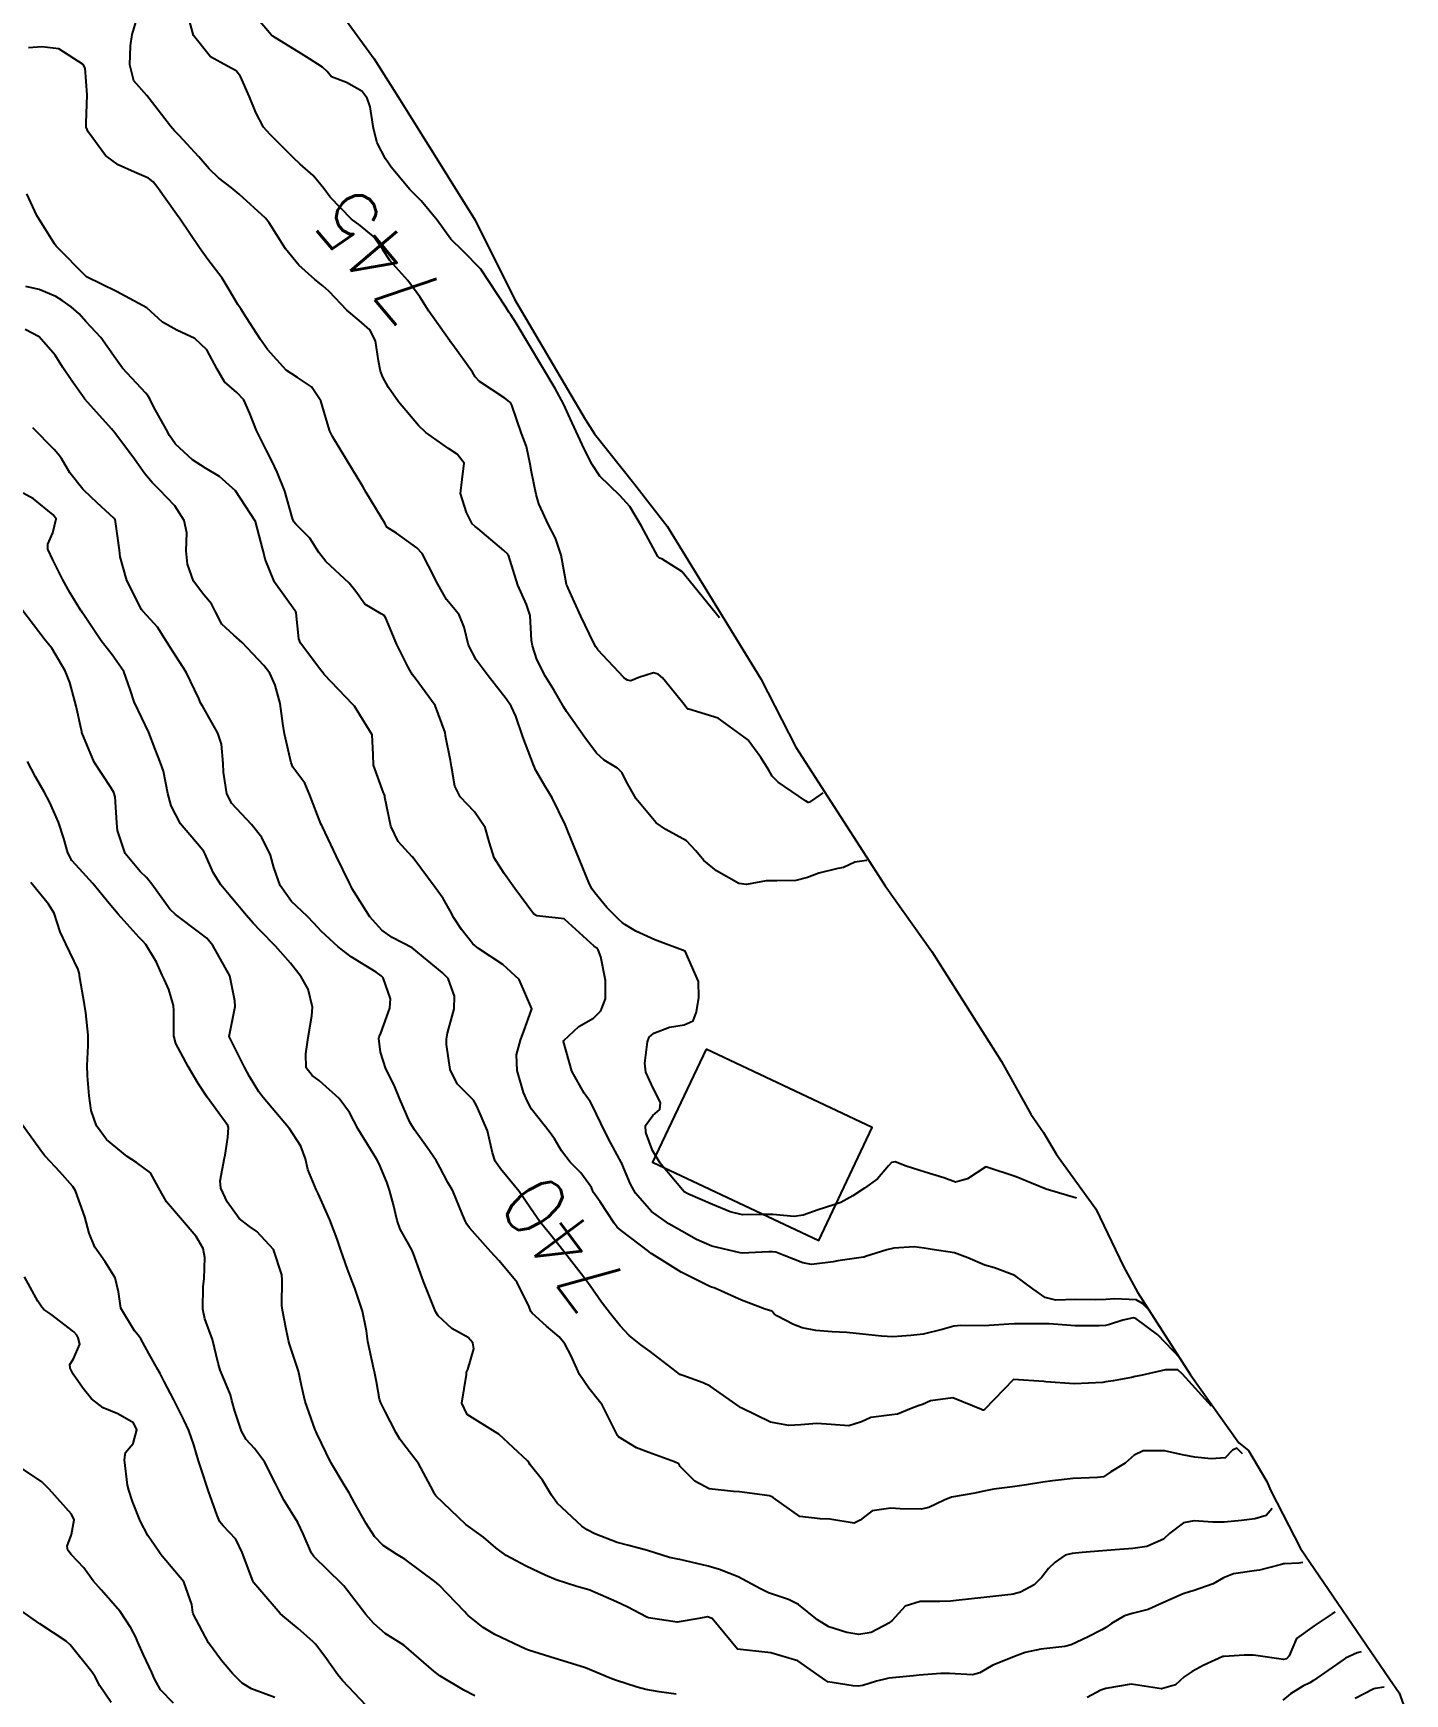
# Model space of a CAD drawing. Header units: metres. Extents: x 298520 to 308411, y 7433745 to 7450750.
# Drawn here: x 304705.3 to 304795.8, y 7439633.1 to 7439742.6 of the extents above; entities that cross this region are included whole.
import ezdxf
from ezdxf.enums import TextEntityAlignment as Align

# ---------------------------------------------------------------- set-up
doc = ezdxf.new("R2010")
doc.units = ezdxf.units.M
doc.header["$LTSCALE"] = 10
for name, color, linetype in [('Area', 45, 'Continuous'), ('Cotas', 45, 'Continuous'), ('Curvas de Nivel 1m', 11, 'Continuous'), ('Curvas de Nivel 5m', 15, 'Continuous'), ('Edificações', 30, 'Continuous')]:
    doc.layers.add(name, color=color, linetype=linetype)
doc.styles.add('Style-STANDARD', font='STANDARD.shx')

msp = doc.modelspace()

# ---------------------------------------------------------------- linework, layer by layer
at = {"layer": 'Area'}
msp.add_polyline3d([(304724.26, 7439745.84, 747.85), (304727.81, 7439740.96, 746.14), (304729.38, 7439738.45, 746.15), (304730.81, 7439736.17, 745.75), (304734.46, 7439730.32, 745.71), (304737.06, 7439725.11, 770.37), (304741.71, 7439717.18, 758.62), (304742.33, 7439716.22, 772.19), (304744.99, 7439712.89, 745.56), (304747.12, 7439710.14, 759.09), (304753.31, 7439700.07, 760.4), (304755.6, 7439695.55, 763.7), (304761.51, 7439686.4, 743.86), (304764.58, 7439682.07, 743.91), (304769.17, 7439674.83, 743.5), (304771.11, 7439671.34, 743.17), (304771.93, 7439670.15, 743.01), (304772.79, 7439668.69, 743.04), (304775.39, 7439665.11, 742.84), (304777.21, 7439661.31, 742.39), (304778.13, 7439659.61, 741.97), (304781.64, 7439654.16, 754.24), (304784.81, 7439649.68, 760.68), (304785.46, 7439649.16, 764.81), (304786.66, 7439647.12, 753.7), (304786.93, 7439646.51, 753.91), (304788.88, 7439642.71, 757.36), (304794.75, 7439634.11, 734.21), (304795.39, 7439633.19, 756.58), (304795.76, 7439632.16, 764.53)], dxfattribs=at)
at = {"layer": 'Curvas de Nivel 1m', "flags": 128}
for points, elevation in [([(304750.57, 7439704.08), (304748.09, 7439707.15), (304746.78, 7439707.97), (304746.62, 7439708.03), (304746.52, 7439708.13), (304746.35, 7439708.41), (304745.43, 7439710.14), (304744.66, 7439711.42), (304744, 7439712.16), (304742.69, 7439713.44), (304742.18, 7439714.19), (304741.66, 7439715.23), (304740.73, 7439717.23), (304740.29, 7439718.2), (304739.75, 7439719.22), (304737.17, 7439723.52), (304736.81, 7439724.06), (304736.69, 7439724.25), (304736.49, 7439724.58), (304734.85, 7439727.09), (304733.66, 7439728.29), (304732.87, 7439729.07), (304731.96, 7439730.31), (304730.9, 7439731.58), (304730.16, 7439732.33), (304728.93, 7439733.8), (304728.71, 7439734.13), (304728.56, 7439734.35), (304728, 7439735.41), (304727.77, 7439736.36), (304727.55, 7439737.79), (304727.35, 7439738.36), (304726.99, 7439738.82), (304725.98, 7439739.39), (304725, 7439739.77), (304724.71, 7439740.11), (304724.41, 7439740.4), (304723.54, 7439740.95), (304723.01, 7439741.28), (304721.12, 7439742.44), (304721.03, 7439742.51), (304719.4, 7439744.46)], 746), ([(304760.29, 7439688.09), (304760.26, 7439688.08), (304759.49, 7439687.97), (304758.76, 7439687.61), (304758.38, 7439687.56), (304757.12, 7439687.25), (304756.37, 7439686.96), (304755.62, 7439686.76), (304754.36, 7439686.75), (304753.66, 7439686.74), (304752.36, 7439686.5), (304751.86, 7439686.57), (304750.37, 7439687.41), (304749.54, 7439688.09), (304749.01, 7439688.72), (304748.4, 7439689.37), (304747.03, 7439690.12), (304746.41, 7439690.56), (304745.08, 7439692.14), (304744.44, 7439693.27), (304744.15, 7439693.86), (304743.85, 7439694.16), (304742.98, 7439694.7), (304742.46, 7439695.16), (304741.7, 7439696.19), (304740.5, 7439697.91), (304740.32, 7439698.2), (304739.65, 7439699.34), (304739.1, 7439700.22), (304738.54, 7439701.34), (304738.24, 7439702.23), (304738.19, 7439702.6), (304738.09, 7439704.23), (304737.85, 7439704.97), (304737.29, 7439706.24), (304736.66, 7439708.21), (304736.65, 7439708.25), (304736.62, 7439708.28), (304736.36, 7439708.52), (304734.64, 7439709.98), (304734.47, 7439710.1), (304734.28, 7439710.28), (304733.89, 7439711.04), (304733.51, 7439712.29), (304733.62, 7439713.22), (304733.74, 7439714.28), (304733.29, 7439714.88), (304732.7, 7439715.25), (304731.21, 7439716.32), (304730.72, 7439716.78), (304729.42, 7439718.33), (304728.75, 7439719.27), (304728.38, 7439719.96), (304728.23, 7439720.35), (304728.1, 7439721.03), (304727.89, 7439722.35), (304727.52, 7439723.08), (304726.81, 7439723.69), (304726.01, 7439724.38), (304724.83, 7439725.6), (304724.42, 7439725.98), (304723.89, 7439726.4), (304722.85, 7439727.35), (304721.97, 7439728.43), (304720.88, 7439730.14), (304720.64, 7439730.44), (304718.91, 7439732.03), (304718.37, 7439732.47), (304717.54, 7439733.1), (304716.93, 7439733.71), (304716.25, 7439734.5), (304714.95, 7439735.9), (304714.64, 7439736.21), (304714.37, 7439736.52), (304712.98, 7439738.35), (304712.81, 7439738.53), (304711.95, 7439739.5), (304711.69, 7439740.55), (304711.75, 7439741.82), (304711.86, 7439742.55), (304712.17, 7439743.67)], 744), ([(304774.11, 7439665.8), (304772.12, 7439666.4), (304771.16, 7439666.8), (304770.13, 7439667.21), (304768.14, 7439667.87), (304766.93, 7439667.08), (304766.13, 7439666.87), (304765.38, 7439667.15), (304764.14, 7439667.52), (304762.89, 7439667.93), (304762.15, 7439668.2), (304761.92, 7439668.17), (304761.72, 7439667.94), (304760.99, 7439667.09), (304760.13, 7439666.48), (304759.37, 7439665.97), (304758.57, 7439665.53), (304758.11, 7439665.37), (304757.08, 7439665.03), (304756.1, 7439664.68), (304755.51, 7439664.61), (304754.1, 7439664.74), (304753.41, 7439664.74), (304752.1, 7439664.7), (304751.27, 7439664.9), (304750.11, 7439665.39), (304748.49, 7439666.1), (304748.25, 7439666.23), (304748.13, 7439666.35), (304747.33, 7439667.32), (304746.67, 7439668.12), (304746.15, 7439668.95), (304745.71, 7439670.13), (304745.69, 7439670.61), (304746.18, 7439671.27), (304746.65, 7439671.66), (304746.68, 7439672.13), (304746.2, 7439673.07), (304745.72, 7439674.13), (304745.65, 7439674.71), (304745.83, 7439676.13), (304745.95, 7439676.42), (304746.25, 7439676.69), (304747.29, 7439677.08), (304748.25, 7439677.24), (304748.85, 7439677.5), (304749.06, 7439678.1), (304749.22, 7439679.05), (304749.19, 7439680.1), (304748.31, 7439682.11), (304746.32, 7439682.85), (304745.06, 7439683.41), (304744.33, 7439683.87), (304744.17, 7439683.99), (304743.96, 7439684.16), (304743.14, 7439684.97), (304742.35, 7439685.94), (304742.19, 7439686.18), (304742.01, 7439686.53), (304741.32, 7439688.19), (304740.57, 7439690.02), (304740.51, 7439690.2), (304740.41, 7439690.45), (304739.54, 7439692.21), (304739.12, 7439692.9), (304738.45, 7439694.07), (304738.37, 7439694.23), (304738.31, 7439694.38), (304737.6, 7439696.24), (304737.15, 7439697.59), (304736.85, 7439698.25), (304736.51, 7439698.74), (304735.33, 7439700.26), (304734.54, 7439701.31), (304734.02, 7439702.28), (304733.75, 7439703.47), (304733.42, 7439704.29), (304733.03, 7439704.74), (304732.58, 7439705.29), (304732, 7439706.31), (304731.4, 7439707.52), (304730.97, 7439708.32), (304730.63, 7439708.7), (304729.29, 7439709.68), (304728.64, 7439710.07), (304728.55, 7439710.25), (304728.51, 7439710.34), (304728.27, 7439710.72), (304727.27, 7439712.36), (304727.06, 7439712.74), (304726.68, 7439713.36), (304726.07, 7439714.38), (304725.06, 7439716.04), (304724.88, 7439716.39), (304724.72, 7439716.91), (304724.3, 7439718.4), (304723.67, 7439719.32), (304722.76, 7439719.93), (304722.01, 7439720.43), (304720.78, 7439721.79), (304720.31, 7439722.44), (304719.38, 7439723.88), (304719.01, 7439724.46), (304718.82, 7439724.76), (304718.19, 7439725.84), (304717.79, 7439726.48), (304716.85, 7439727.73), (304716.28, 7439728.5), (304715.01, 7439730.38), (304714.92, 7439730.51), (304714.88, 7439730.56), (304713.48, 7439732.53), (304713.23, 7439732.85), (304712.92, 7439733.09), (304712, 7439733.48), (304710.93, 7439733.96), (304710.1, 7439734.57), (304708.95, 7439736.13), (304708.82, 7439736.45), (304708.81, 7439736.58), (304708.82, 7439736.71), (304708.89, 7439738.58), (304708.75, 7439740.33), (304708.62, 7439740.59), (304707.02, 7439741.62), (304705.89, 7439741.75), (304705.02, 7439741.68)], 743), ([(304778.92, 7439658.4), (304778.47, 7439658.86), (304778.04, 7439659.1), (304776.64, 7439659.16), (304776.04, 7439659.12), (304775.37, 7439659.11), (304774.04, 7439659.13), (304772.76, 7439659.09), (304772.04, 7439659.26), (304771.23, 7439659.83), (304770.06, 7439660.7), (304768.7, 7439661.22), (304768.07, 7439661.39), (304766.95, 7439661.88), (304766.08, 7439662.2), (304764.6, 7439662.43), (304764.08, 7439662.51), (304763.41, 7439662.59), (304762.08, 7439662.51), (304761.61, 7439662.41), (304760.2, 7439661.96), (304760.11, 7439661.92), (304760.07, 7439661.92), (304758.38, 7439661.67), (304758.07, 7439661.62), (304756.64, 7439661.43), (304756.07, 7439661.54), (304754.85, 7439662.03), (304754.29, 7439662.25), (304754.08, 7439662.28), (304753.84, 7439662.28), (304752.07, 7439662.19), (304751.94, 7439662.2), (304750.08, 7439662.64), (304749.07, 7439663.08), (304748.09, 7439663.64), (304747.24, 7439664.12), (304746.1, 7439664.93), (304745.04, 7439666.14), (304744.72, 7439666.73), (304744.14, 7439668.09), (304744.13, 7439668.13), (304744.12, 7439668.15), (304743.42, 7439669.43), (304743.03, 7439670.17), (304742.19, 7439671.94), (304742.05, 7439672.18), (304741.65, 7439672.74), (304740.83, 7439674.19), (304740.3, 7439676.14), (304740.31, 7439676.2), (304741.3, 7439677.14), (304742.26, 7439677.68), (304742.76, 7439678.17), (304743.06, 7439678.96), (304743.06, 7439680.17), (304742.76, 7439681.72), (304742.58, 7439682.18), (304742.46, 7439682.32), (304742.32, 7439682.44), (304740.39, 7439684.2), (304740.33, 7439684.23), (304738.54, 7439684.43), (304738.34, 7439684.54), (304737.08, 7439686.24), (304736.37, 7439687.22), (304735.73, 7439688.26), (304735.41, 7439689.24), (304735.12, 7439690.26), (304734.42, 7439691.28), (304733.48, 7439692.28), (304733.13, 7439692.98), (304732.91, 7439694.29), (304732.83, 7439694.67), (304732.51, 7439696.3), (304732.48, 7439696.53), (304731.82, 7439698.31), (304730.52, 7439700.1), (304730.34, 7439700.32), (304730.07, 7439700.79), (304729.3, 7439702.33), (304728.57, 7439704.07), (304728.46, 7439704.23), (304728.28, 7439704.34), (304727.2, 7439704.98), (304726.59, 7439705.82), (304726.16, 7439706.37), (304724.61, 7439707.8), (304724.15, 7439708.4), (304723.56, 7439709.34), (304722.64, 7439710.26), (304722.52, 7439710.42), (304722.43, 7439710.63), (304721.92, 7439712.43), (304721.42, 7439713.7), (304721.06, 7439714.44), (304720.7, 7439715.13), (304720.06, 7439716.45), (304719.61, 7439717.57), (304719.22, 7439718.46), (304718.75, 7439718.95), (304717.94, 7439719.66), (304717.46, 7439720.48), (304716.78, 7439721.76), (304715.98, 7439722.5), (304714.8, 7439723.07), (304713.85, 7439723.58), (304712.81, 7439724.54), (304710.82, 7439725.61), (304708.83, 7439726.58), (304706.86, 7439728.57), (304706.83, 7439728.61), (304706.73, 7439728.75), (304705.57, 7439730.62), (304704.9, 7439732.06)], 742), ([(304780.97, 7439655.24), (304779.47, 7439656.79), (304778.02, 7439657.87), (304777.87, 7439657.91), (304777.17, 7439657.76), (304776.3, 7439657.48), (304776.02, 7439657.42), (304775.62, 7439657.38), (304774.02, 7439657.4), (304772.32, 7439657.52), (304772.02, 7439657.53), (304770.33, 7439657.53), (304770.02, 7439657.52), (304769.66, 7439657.49), (304768.02, 7439657.4), (304766.48, 7439657.42), (304766.02, 7439657.37), (304765.26, 7439657.15), (304764.01, 7439656.85), (304763.19, 7439656.75), (304762.01, 7439656.67), (304761.26, 7439656.7), (304760.01, 7439656.85), (304758.98, 7439656.94), (304758.01, 7439657), (304756.92, 7439657.09), (304756.02, 7439657.26), (304755.46, 7439657.47), (304754.35, 7439658.04), (304754.18, 7439658.19), (304754.03, 7439658.35), (304753.59, 7439658.48), (304752.03, 7439659.09), (304750.23, 7439659.89), (304750.04, 7439659.95), (304749.95, 7439659.99), (304749.77, 7439660.08), (304748.06, 7439660.92), (304746.12, 7439662.13), (304746.07, 7439662.17), (304745.91, 7439662.29), (304744.09, 7439663.67), (304743.83, 7439663.89), (304743.63, 7439664.16), (304742.72, 7439665.56), (304742.28, 7439666.18), (304742.23, 7439666.28), (304742.13, 7439666.51), (304741.43, 7439667.48), (304740.73, 7439668.19), (304740.15, 7439668.94), (304739.69, 7439669.73), (304739.34, 7439670.21), (304738.18, 7439671.68), (304737.89, 7439672.23), (304737.66, 7439672.78), (304737.24, 7439674.24), (304737.2, 7439675.26), (304737.45, 7439676.24), (304737.67, 7439676.82), (304738.19, 7439678.23), (304738.2, 7439678.3), (304737.36, 7439680.24), (304736.3, 7439681.23), (304734.68, 7439682.27), (304734.32, 7439682.59), (304733.57, 7439683.52), (304733.06, 7439684.29), (304732.81, 7439684.76), (304732.35, 7439685.57), (304731.82, 7439686.31), (304730.38, 7439688.25), (304730.35, 7439688.29), (304730.32, 7439688.32), (304729.39, 7439689.34), (304728.91, 7439690.34), (304728.52, 7439692.26), (304728.51, 7439692.35), (304728.49, 7439692.41), (304728.43, 7439692.54), (304727.77, 7439694.36), (304727.74, 7439695.08), (304727.67, 7439696.36), (304726.5, 7439698.25), (304726.39, 7439698.37), (304724.52, 7439700.34), (304724.5, 7439700.37), (304724.49, 7439700.39), (304724.28, 7439700.64), (304722.95, 7439702.41), (304722.84, 7439702.7), (304722.66, 7439704.42), (304722.64, 7439704.48), (304722.57, 7439704.58), (304721.23, 7439706.43), (304720.62, 7439707.95), (304720.5, 7439708.44), (304720.47, 7439708.6), (304719.98, 7439710.45), (304718.67, 7439712.46), (304717.6, 7439713.4), (304716.69, 7439713.96), (304715.82, 7439714.5), (304714.7, 7439715.55), (304714.31, 7439716.12), (304714.1, 7439716.52), (304713.29, 7439717.98), (304713.01, 7439718.54), (304712.91, 7439718.71), (304712.75, 7439718.9), (304711.22, 7439720.56), (304710.77, 7439721.17), (304709.78, 7439722.57), (304708.8, 7439723.63), (304708.35, 7439724.13), (304707.82, 7439724.59), (304707.23, 7439725.01), (304706.82, 7439725.27), (304705.71, 7439725.74), (304704.83, 7439725.95)], 741), ([(304785.06, 7439648.94), (304784.68, 7439649.32), (304784.41, 7439649.18), (304783.91, 7439648.69), (304782.99, 7439648.61), (304781.91, 7439648.73), (304781.1, 7439648.89), (304779.92, 7439649.15), (304778.51, 7439649.15), (304777.91, 7439648.85), (304777.32, 7439648.34), (304776.38, 7439647.77), (304776.1, 7439647.57), (304775.9, 7439647.42), (304775.5, 7439647.38), (304773.9, 7439647.32), (304772.54, 7439647.17), (304771.9, 7439647.08), (304770.82, 7439646.9), (304769.89, 7439646.78), (304768.66, 7439646.62), (304767.89, 7439646.46), (304767.41, 7439646.36), (304765.88, 7439646.08), (304765.4, 7439645.9), (304764.39, 7439645.4), (304763.87, 7439645.3), (304762.5, 7439645.31), (304761.87, 7439645.37), (304760.64, 7439645.18), (304759.86, 7439644.57), (304759.46, 7439644.37), (304757.86, 7439644.63), (304757.21, 7439644.65), (304755.87, 7439644.82), (304754.13, 7439646.04), (304753.98, 7439646.14), (304753.88, 7439646.18), (304753.72, 7439646.2), (304751.89, 7439646.44), (304751.49, 7439646.46), (304749.89, 7439646.64), (304748.95, 7439647.15), (304747.98, 7439648.11), (304747.96, 7439648.16), (304747.9, 7439648.29), (304747.6, 7439648.42), (304745.91, 7439649.04), (304745.11, 7439649.34), (304743.92, 7439650.06), (304743.85, 7439650.16), (304743.79, 7439650.29), (304742.85, 7439652.17), (304741.96, 7439653.28), (304741.35, 7439654.19), (304740.79, 7439655.4), (304740.38, 7439656.2), (304740.01, 7439656.66), (304739.18, 7439657.37), (304738.22, 7439658.23), (304738.14, 7439658.34), (304738.03, 7439658.64), (304737.24, 7439660.24), (304736.06, 7439661.68), (304735.5, 7439662.26), (304734.09, 7439663.85), (304733.91, 7439664.09), (304733.82, 7439664.27), (304733.64, 7439664.74), (304732.99, 7439666.29), (304732.67, 7439666.84), (304732.14, 7439667.85), (304731.9, 7439668.3), (304731.3, 7439669.16), (304730.47, 7439670.32), (304730.17, 7439670.82), (304729.51, 7439672.33), (304729.12, 7439673.26), (304728.58, 7439674.34), (304728.23, 7439675.43), (304728.11, 7439676.35), (304728.13, 7439676.46), (304728.25, 7439676.7), (304728.85, 7439678.34), (304728.88, 7439678.96), (304728.4, 7439680.35), (304728.28, 7439680.48), (304727.93, 7439680.71), (304726.3, 7439681.73), (304725.44, 7439682.38), (304724.32, 7439683.43), (304723.86, 7439683.93), (304723.38, 7439684.4), (304722.35, 7439685.38), (304721.6, 7439686.43), (304721.19, 7439687.62), (304720.97, 7439688.43), (304720.39, 7439689.6), (304719.72, 7439690.45), (304718.42, 7439691.85), (304718.1, 7439692.47), (304717.88, 7439693.9), (304717.86, 7439694.47), (304717.75, 7439695.76), (304717.5, 7439696.47), (304716.5, 7439698.23), (304716.36, 7439698.49), (304716.24, 7439698.76), (304715.41, 7439700.5), (304714.54, 7439701.86), (304714.12, 7439702.52), (304713.52, 7439703.48), (304712.57, 7439704.5), (304712.54, 7439704.54), (304712.47, 7439704.64), (304711.49, 7439706.55), (304711.06, 7439708.11), (304711.01, 7439708.56), (304710.75, 7439710.45), (304710.72, 7439710.56), (304710.64, 7439710.66), (304709.55, 7439711.68), (304708.67, 7439712.5), (304708.59, 7439712.58), (304707.75, 7439713.66), (304707.2, 7439714.6), (304706.98, 7439714.89), (304706.7, 7439715.18), (304705.31, 7439716.62)], 739), ([(304787.02, 7439645.35), (304786.63, 7439644.89), (304785.87, 7439644.65), (304784.99, 7439644.54), (304783.86, 7439644.44), (304783.1, 7439644.45), (304781.87, 7439644.53), (304781.17, 7439644.4), (304780.27, 7439643.72), (304779.85, 7439643.32), (304778.76, 7439642.83), (304777.84, 7439642.71), (304776.96, 7439642.64), (304775.84, 7439642.54), (304774.49, 7439642.44), (304773.84, 7439642.38), (304773.38, 7439642.26), (304772.7, 7439641.81), (304772.27, 7439641.38), (304771.82, 7439640.81), (304771.32, 7439640.31), (304770.43, 7439639.83), (304769.95, 7439639.69), (304769.8, 7439639.66), (304769.59, 7439639.64), (304767.8, 7439639.45), (304766.38, 7439639.3), (304765.8, 7439639.24), (304765.11, 7439639.21), (304763.8, 7439639.21), (304762.81, 7439638.91), (304761.95, 7439637.94), (304761.86, 7439637.86), (304761.78, 7439637.81), (304760.57, 7439637.16), (304759.77, 7439637.03), (304758.97, 7439637.16), (304757.78, 7439637.54), (304757.04, 7439638), (304755.79, 7439639.02), (304755.12, 7439639.34), (304753.8, 7439639.77), (304753.27, 7439640.05), (304751.81, 7439640.83), (304750.58, 7439641.31), (304749.82, 7439641.54), (304747.97, 7439641.97), (304747.83, 7439641.99), (304747.28, 7439642.12), (304745.84, 7439642.57), (304744.59, 7439642.9), (304743.84, 7439643.1), (304742.35, 7439643.67), (304741.85, 7439643.93), (304741.49, 7439644.18), (304739.88, 7439645.7), (304739.5, 7439646.21), (304738.9, 7439647.22), (304738.1, 7439648.23), (304738.02, 7439648.34), (304737.91, 7439648.49), (304736.03, 7439650.25), (304735.92, 7439650.31), (304735.81, 7439650.37), (304733.94, 7439651.55), (304733.59, 7439652.28), (304733.89, 7439654.19), (304733.9, 7439654.27), (304733.9, 7439654.34), (304733.98, 7439654.52), (304734.38, 7439655.88), (304734.32, 7439656.27), (304734.01, 7439656.63), (304732.93, 7439657.21), (304732.02, 7439658.05), (304731.88, 7439658.3), (304731.77, 7439658.56), (304731.05, 7439660.31), (304730.48, 7439661.9), (304730.33, 7439662.32), (304730.08, 7439662.79), (304729.52, 7439663.76), (304729.32, 7439664.33), (304729.08, 7439665.37), (304728.81, 7439666.34), (304728.64, 7439666.86), (304728.14, 7439668.07), (304727.99, 7439668.35), (304727.75, 7439668.75), (304726.76, 7439670.36), (304726.18, 7439671.45), (304725.51, 7439672.38), (304724.2, 7439673.54), (304723.71, 7439673.9), (304723.32, 7439674.4), (304723.31, 7439675.32), (304723.46, 7439676.4), (304723.7, 7439677.84), (304723.74, 7439678.4), (304723.46, 7439679.59), (304723, 7439680.41), (304722.3, 7439681.31), (304721.3, 7439682.43), (304720.32, 7439683.44), (304719.83, 7439683.95), (304719.38, 7439684.45), (304718.35, 7439685.68), (304717.7, 7439686.47), (304717.19, 7439687.29), (304716.67, 7439688.49), (304716.57, 7439688.67), (304716.39, 7439688.9), (304715.04, 7439690.5), (304714.42, 7439691.69), (304714.21, 7439692.51), (304713.91, 7439693.98), (304713.73, 7439694.52), (304713.37, 7439695.43), (304712.95, 7439696.53), (304712.49, 7439697.5), (304711.99, 7439698.55), (304711.75, 7439699.3), (304711.3, 7439700.55), (304710.54, 7439701.64), (304709.8, 7439702.57), (304708.57, 7439704.41), (304708.51, 7439704.52), (304708.47, 7439704.58), (304707.74, 7439705.75), (304707.28, 7439706.6), (304706.61, 7439707.91), (304706.3, 7439708.61), (304706.29, 7439708.95), (304706.63, 7439709.7), (304706.83, 7439710.61), (304706.65, 7439710.89), (304705.34, 7439711.94), (304704.67, 7439712.3)], 738), ([(304789.05, 7439641.79), (304788.78, 7439641.73), (304787.83, 7439641.69), (304787.77, 7439641.69), (304787.55, 7439641.63), (304786.19, 7439641.28), (304785.83, 7439641.23), (304784.46, 7439641.04), (304783.82, 7439640.77), (304783.12, 7439640.38), (304781.81, 7439639.91), (304781.64, 7439639.86), (304781.16, 7439639.71), (304779.8, 7439639.12), (304778.85, 7439638.68), (304777.79, 7439638.42), (304777.28, 7439638.27), (304776.43, 7439637.76), (304776.05, 7439637.49), (304775.78, 7439637.33), (304774.84, 7439636.85), (304773.77, 7439636.34), (304773.34, 7439636.23), (304771.77, 7439636.06), (304770.74, 7439635.84), (304770.03, 7439635.58), (304769.76, 7439635.48), (304768.6, 7439635.01), (304767.74, 7439634.5), (304767.25, 7439634.37), (304765.74, 7439634.46), (304765.18, 7439634.46), (304763.74, 7439634.34), (304763.36, 7439634.31), (304761.74, 7439634.14), (304761.57, 7439634.11), (304760.94, 7439633.95), (304760.03, 7439633.66), (304759.73, 7439633.62), (304759.4, 7439633.64), (304757.73, 7439633.9), (304757.59, 7439633.99), (304755.75, 7439635.3), (304753.97, 7439635.83), (304753.76, 7439635.85), (304751.76, 7439636.06), (304750.09, 7439638.08), (304749.78, 7439638.2), (304749.22, 7439638.09), (304747.78, 7439637.85), (304745.89, 7439638.13), (304745.78, 7439638.17), (304744.49, 7439638.85), (304743.79, 7439639.19), (304742.03, 7439639.95), (304741.8, 7439640.03), (304741.16, 7439640.19), (304739.81, 7439640.63), (304739.09, 7439640.94), (304737.82, 7439641.53), (304736.51, 7439642.24), (304735.84, 7439642.74), (304735.02, 7439643.44), (304733.85, 7439644.28), (304731.88, 7439646.18), (304731.79, 7439646.3), (304731.69, 7439646.5), (304730.72, 7439648.31), (304729.91, 7439649.37), (304729.5, 7439649.91), (304729.26, 7439650.33), (304728.5, 7439651.79), (304728.23, 7439652.35), (304728.17, 7439652.56), (304727.97, 7439653.7), (304727.84, 7439654.35), (304727.79, 7439654.54), (304727.4, 7439656.36), (304727.3, 7439657.06), (304727.04, 7439658.36), (304726.53, 7439659.88), (304726.33, 7439660.37), (304726.05, 7439661.12), (304725.62, 7439662.37), (304725.36, 7439663.1), (304724.89, 7439664.38), (304724.12, 7439666.11), (304723.98, 7439666.39), (304723.44, 7439667.71), (304723.27, 7439668.4), (304722.97, 7439669.23), (304722.21, 7439670.42), (304722.16, 7439670.48), (304720.48, 7439672.44), (304720.2, 7439672.82), (304719.59, 7439673.83), (304719.25, 7439674.45), (304718.24, 7439676.47), (304718.64, 7439678.46), (304718.63, 7439678.83), (304718.28, 7439680.47), (304717.17, 7439682.48), (304716.78, 7439682.95), (304716.32, 7439683.31), (304714.7, 7439684.51), (304714.34, 7439684.88), (304713.14, 7439686.53), (304712.79, 7439686.96), (304712.37, 7439687.36), (304711.39, 7439688.55), (304710.88, 7439690.07), (304710.83, 7439690.56), (304710.72, 7439692.27), (304710.65, 7439692.56), (304710.44, 7439692.9), (304709.34, 7439694.57), (304708.54, 7439696.52), (304708.53, 7439696.58), (304708.48, 7439696.76), (304708.16, 7439698.25), (304708.08, 7439698.59), (304707.73, 7439699.81), (304707.44, 7439700.6), (304706.55, 7439702.09), (304706.12, 7439702.61), (304704.57, 7439704.63)], 737), ([(304747.72, 7439633.1), (304746.61, 7439633.24), (304745.73, 7439633.4), (304745.14, 7439633.55), (304743.73, 7439634.01), (304743.36, 7439634.16), (304741.74, 7439634.83), (304740.82, 7439635.12), (304739.75, 7439635.44), (304737.99, 7439635.99), (304737.76, 7439636.08), (304737.44, 7439636.23), (304735.77, 7439637.02), (304735, 7439637.49), (304734.01, 7439638.28), (304733.9, 7439638.39), (304733.79, 7439638.53), (304732.08, 7439640.3), (304731.81, 7439640.53), (304730.95, 7439641.17), (304729.83, 7439641.99), (304729.29, 7439642.33), (304728.4, 7439642.91), (304727.84, 7439643.49), (304727.28, 7439644.36), (304726.52, 7439645.72), (304726.16, 7439646.37), (304725.89, 7439646.8), (304724.96, 7439648.38), (304724.02, 7439650.29), (304723.98, 7439650.39), (304723.92, 7439650.52), (304723.26, 7439652.4), (304723.02, 7439653.46), (304722.82, 7439654.41), (304722.23, 7439656.19), (304722.16, 7439656.42), (304722.13, 7439656.54), (304722.01, 7439657.16), (304721.76, 7439658.42), (304721.73, 7439658.72), (304721.74, 7439660.42), (304721.72, 7439660.75), (304721.17, 7439662.43), (304720.08, 7439663.62), (304719.59, 7439663.95), (304718.91, 7439664.46), (304718.11, 7439665.57), (304717.7, 7439666.47), (304717.66, 7439666.95), (304717.95, 7439668.47), (304717.98, 7439668.64), (304718.16, 7439669.82), (304718.2, 7439670.47), (304718.16, 7439670.61), (304716.8, 7439672.48), (304716.2, 7439673.37), (304715.55, 7439674.5), (304714.74, 7439676), (304714.6, 7439676.51), (304714.6, 7439678.16), (304714.58, 7439678.51), (304714.27, 7439679.57), (304713.98, 7439680.22), (304713.83, 7439680.52), (304713.45, 7439681.37), (304712.76, 7439682.53), (304712.55, 7439682.77), (304712.32, 7439683.01), (304710.92, 7439684.55), (304710.34, 7439685.24), (304709.26, 7439686.57), (304708.37, 7439687.53), (304707.87, 7439688.08), (304707.61, 7439688.59), (304707.34, 7439689.54), (304706.99, 7439690.6), (304706.42, 7439691.91), (304706.05, 7439692.61), (304705.47, 7439693.59), (304704.96, 7439694.62)], 736), ([(304727.27, 7439632.35), (304725.73, 7439634), (304725.42, 7439634.37), (304724.56, 7439635.57), (304723.95, 7439636.39), (304723.76, 7439636.58), (304722.79, 7439637.42), (304721.78, 7439638.27), (304721.62, 7439638.42), (304720.26, 7439639.97), (304719.88, 7439640.44), (304719.8, 7439640.56), (304719.1, 7439642.45), (304718.69, 7439643.31), (304717.85, 7439644.19), (304717.64, 7439644.47), (304717.46, 7439644.87), (304716.88, 7439646.48), (304716.37, 7439648.02), (304716.22, 7439648.49), (304715.91, 7439649.55), (304715.58, 7439650.49), (304715.29, 7439651.14), (304714.6, 7439652.5), (304713.97, 7439653.72), (304713.7, 7439654.24), (304713.55, 7439654.52), (304712.95, 7439655.57), (304712.42, 7439656.53), (304712.25, 7439656.78), (304712.01, 7439657.07), (304711.11, 7439658.55), (304710.95, 7439659.64), (304710.74, 7439660.55), (304710.06, 7439661.61), (304709.38, 7439662.57), (304709.02, 7439663.51), (304708.73, 7439664.58), (304708.12, 7439666.29), (304707.93, 7439666.59), (304707.08, 7439667.54), (304706.14, 7439668.55), (304706.09, 7439668.61), (304705.94, 7439668.81), (304704.62, 7439670.63)], 734), ([(304721.26, 7439632.88), (304719.72, 7439633.44), (304719.1, 7439633.82), (304718.47, 7439634.46), (304717.75, 7439635.32), (304716.88, 7439636.48), (304715.88, 7439638.39), (304715.85, 7439638.49), (304715.79, 7439639.02), (304715.26, 7439640.5), (304713.83, 7439642.19), (304713.7, 7439642.38), (304713.61, 7439642.51), (304712.88, 7439643.56), (304712.37, 7439644.53), (304711.87, 7439645.81), (304711.63, 7439646.54), (304711.54, 7439646.89), (304711.35, 7439648.55), (304711.42, 7439649.03), (304711.91, 7439649.63), (304712.15, 7439650.54), (304711.93, 7439650.99), (304710.91, 7439651.58), (304709.94, 7439651.97), (304709.16, 7439652.57), (304708.63, 7439653.25), (304707.97, 7439654.21), (304707.77, 7439654.59), (304707.73, 7439654.84), (304707.98, 7439655.22), (304708.4, 7439656.18), (304708.3, 7439656.59), (304708.2, 7439656.78), (304708.01, 7439656.99), (304706.48, 7439658.15), (304706.02, 7439658.47), (304705.89, 7439658.61), (304705.63, 7439659.01), (304704.75, 7439660.62)], 733), ([(304714.57, 7439632.5), (304713.72, 7439633.38), (304713.32, 7439634.11), (304713.15, 7439634.52), (304712.6, 7439635.68), (304712.23, 7439636.53), (304712.09, 7439636.86), (304711.77, 7439637.47), (304711.06, 7439638.55), (304709.8, 7439639.97), (304709.29, 7439640.57), (304708.66, 7439641.42), (304707.83, 7439642.3), (304707.62, 7439642.59), (304707.56, 7439642.86), (304707.84, 7439643.62), (304708.02, 7439644.59), (304707.86, 7439644.97), (304706.38, 7439646.61), (304705.89, 7439647.11), (304704.48, 7439648.04)], 732), ([(304710.47, 7439632.55), (304709.72, 7439633.65), (304709.41, 7439634.24), (304709.19, 7439634.57), (304707.76, 7439636.36), (304707.5, 7439636.59), (304705.77, 7439637.73), (304704.52, 7439638.62)], 731), ([(304791.18, 7439638.5), (304790.98, 7439638.4), (304789.78, 7439637.61), (304788.63, 7439636.76), (304788.13, 7439635.63), (304787.96, 7439635.43), (304787.76, 7439635.38), (304785.94, 7439635.65), (304785.76, 7439635.67), (304785.17, 7439635.66), (304783.85, 7439635.59), (304783.76, 7439635.57), (304782.46, 7439634.98), (304781.75, 7439634.6), (304781.22, 7439634.23), (304780.65, 7439633.72), (304779.73, 7439633.44), (304777.73, 7439633.75), (304776.04, 7439633.46), (304775.73, 7439633.35), (304774.81, 7439632.87)], 736), ([(304794.4, 7439633.55), (304793.82, 7439633.47), (304793.73, 7439633.45), (304792.5, 7439632.8)], 734)]:
    msp.add_lwpolyline(points, dxfattribs=dict(at, elevation=elevation))
at = {"layer": 'Curvas de Nivel 5m', "flags": 128}
for points, elevation in [([(304757.4, 7439692.54), (304757.22, 7439692.42), (304756.51, 7439691.93), (304756.43, 7439691.91), (304756.24, 7439692.01), (304754.45, 7439693.25), (304754.06, 7439693.65), (304753.82, 7439694.04), (304753.3, 7439694.88), (304752.47, 7439696.01), (304752.42, 7439696.06), (304750.49, 7439697.47), (304748.55, 7439698.07), (304748.5, 7439698.07), (304748.44, 7439698.11), (304748.15, 7439698.47), (304746.83, 7439700.13), (304746.53, 7439700.38), (304746.22, 7439700.45), (304745.26, 7439700.14), (304744.73, 7439699.94), (304744.52, 7439699.97), (304744.41, 7439700.04), (304744.27, 7439700.15), (304742.55, 7439701.98), (304742.42, 7439702.18), (304742.27, 7439702.47), (304741.43, 7439704.19), (304740.59, 7439706.04), (304740.55, 7439706.15), (304740.53, 7439706.2), (304740.5, 7439706.29), (304740.14, 7439708.21), (304739.76, 7439709.34), (304739.3, 7439710.22), (304738.66, 7439711.6), (304738.48, 7439712.23), (304738.18, 7439713.72), (304738.1, 7439714.23), (304737.85, 7439715.38), (304737.53, 7439716.24), (304736.88, 7439718.11), (304736.82, 7439718.25), (304736.79, 7439718.29), (304736.74, 7439718.34), (304736.42, 7439718.58), (304734.76, 7439719.67), (304734.47, 7439719.98), (304734.29, 7439720.28), (304733, 7439722.09), (304732.84, 7439722.3), (304732.82, 7439722.33), (304732.79, 7439722.36), (304731.42, 7439724.31), (304730.82, 7439725.25), (304730.03, 7439726.33), (304728.85, 7439727.66), (304728.37, 7439728.35), (304727.76, 7439729.24), (304726.88, 7439729.97), (304726.31, 7439730.38), (304724.9, 7439731.83), (304724.48, 7439732.4), (304723.78, 7439733.26), (304722.93, 7439734.01), (304722.49, 7439734.42), (304720.95, 7439735.96), (304720.52, 7439736.44), (304720.01, 7439737.41), (304719.59, 7439738.45), (304719, 7439739.78), (304718.7, 7439740.17), (304718.14, 7439740.47), (304717.01, 7439741.09), (304715.89, 7439742.5), (304715.45, 7439744.11)], 745), ([(304783.01, 7439652.09), (304781.1, 7439654.21), (304780.8, 7439654.48), (304780.6, 7439654.48), (304779.98, 7439654.48), (304778.35, 7439654.12), (304777.98, 7439654.04), (304777.74, 7439653.99), (304776.54, 7439653.76), (304776.05, 7439653.69), (304775.97, 7439653.68), (304775.86, 7439653.66), (304773.97, 7439653.57), (304772.09, 7439653.7), (304771.97, 7439653.71), (304769.97, 7439653.84), (304768.04, 7439651.87), (304767.99, 7439651.83), (304767.95, 7439651.83), (304767.86, 7439651.87), (304765.96, 7439652.63), (304764.49, 7439652.44), (304763.96, 7439652.2), (304763.75, 7439652.13), (304763.22, 7439651.93), (304762.32, 7439651.57), (304761.95, 7439651.52), (304760.55, 7439651.34), (304759.94, 7439651.06), (304759.11, 7439650.8), (304757.94, 7439650.89), (304756.99, 7439650.94), (304755.94, 7439650.87), (304755.14, 7439650.81), (304753.94, 7439651.04), (304752.06, 7439651.95), (304751.95, 7439652.01), (304751.88, 7439652.06), (304749.97, 7439653.4), (304749.51, 7439653.63), (304748.16, 7439654.11), (304747.97, 7439654.19), (304747.72, 7439654.37), (304746, 7439655.69), (304745.38, 7439656.14), (304744.62, 7439656.76), (304744.02, 7439657.4), (304743.38, 7439658.17), (304742.8, 7439658.94), (304742.04, 7439660.03), (304741.94, 7439660.18), (304741.61, 7439660.62), (304740.38, 7439662.2), (304740.08, 7439662.61), (304739.36, 7439663.49), (304738.76, 7439664.22), (304738.11, 7439665.14), (304737.36, 7439666.24), (304736.14, 7439667.75), (304735.78, 7439668.25), (304735.6, 7439668.8), (304735.29, 7439670.26), (304734.58, 7439671.87), (304734.35, 7439672.27), (304734.19, 7439672.44), (304733.28, 7439673.36), (304732.82, 7439674.29), (304732.58, 7439675.95), (304732.58, 7439676.29), (304732.65, 7439676.7), (304733.08, 7439678.29), (304733.11, 7439679.13), (304732.68, 7439680.29), (304732.29, 7439680.7), (304730.31, 7439682.32), (304728.99, 7439683.01), (304728.32, 7439683.49), (304727.53, 7439684.36), (304726.36, 7439686.21), (304726.28, 7439686.37), (304726.2, 7439686.54), (304725.31, 7439688.38), (304724.4, 7439690.3), (304724.37, 7439690.36), (304724.36, 7439690.39), (304724.29, 7439690.51), (304723.57, 7439692.4), (304723.23, 7439693.19), (304722.45, 7439694.23), (304722.37, 7439694.42), (304722.34, 7439694.53), (304721.9, 7439696.43), (304721.79, 7439697.12), (304721.61, 7439698.43), (304721.29, 7439699.65), (304720.92, 7439700.44), (304720.53, 7439700.95), (304719.11, 7439702.45), (304718.56, 7439702.94), (304717.76, 7439703.67), (304717.34, 7439704.48), (304717.09, 7439705), (304716.58, 7439705.6), (304715.9, 7439706.5), (304715.49, 7439707.62), (304715.41, 7439708.5), (304715.45, 7439709.69), (304715.27, 7439710.5), (304714.66, 7439711.48), (304713.65, 7439712.53), (304713.16, 7439713.01), (304712.68, 7439713.59), (304712, 7439714.55), (304710.71, 7439716.28), (304710.48, 7439716.56), (304708.74, 7439718.51), (304708.69, 7439718.58), (304707.87, 7439719.71), (304707.27, 7439720.6), (304706.77, 7439721.41), (304705.72, 7439722.62), (304704.8, 7439723.11)], 740), ([(304734.44, 7439632.99), (304733.72, 7439633.35), (304732.13, 7439634.3), (304731.74, 7439634.61), (304729.76, 7439636.32), (304728.53, 7439637.09), (304727.78, 7439637.76), (304727.26, 7439638.36), (304725.8, 7439640.23), (304725.67, 7439640.37), (304723.83, 7439642.17), (304723.68, 7439642.39), (304723.13, 7439643.68), (304722.77, 7439644.41), (304721.87, 7439645.87), (304721.58, 7439646.42), (304721.31, 7439647), (304720.58, 7439648.43), (304719.91, 7439649.29), (304719.36, 7439649.89), (304719.07, 7439650.45), (304718.63, 7439651.77), (304718.43, 7439652.46), (304718.33, 7439652.83), (304717.97, 7439653.73), (304717.66, 7439654.47), (304717.53, 7439654.92), (304717.15, 7439656.48), (304716.65, 7439657.85), (304716.5, 7439658.49), (304716.54, 7439659.98), (304716.59, 7439660.48), (304716.65, 7439661.9), (304716.54, 7439662.49), (304716.08, 7439663.29), (304715.03, 7439664.5), (304714.11, 7439665.57), (304713.58, 7439666.52), (304713.07, 7439667.47), (304712.14, 7439668.17), (304711.52, 7439668.55), (304710.15, 7439669.68), (304709.51, 7439670.57), (304709.15, 7439671.6), (304709.01, 7439672.57), (304708.9, 7439673.88), (304708.89, 7439674.57), (304708.94, 7439675.87), (304708.95, 7439676.57), (304708.8, 7439678.03), (304708.7, 7439678.58), (304708.38, 7439680.48), (304708.37, 7439680.58), (304708.29, 7439680.89), (304707.47, 7439682.59), (304707.1, 7439683.38), (304706.71, 7439684.6), (304706.34, 7439685.2), (304705.18, 7439686.62)], 735), ([(304792.88, 7439635.89), (304792.63, 7439635.83), (304791.86, 7439635.48), (304791.76, 7439635.41), (304790.69, 7439634.65), (304789.74, 7439634), (304789.5, 7439633.85), (304789.04, 7439633.62), (304788.23, 7439633.12), (304787.72, 7439632.71)], 735)]:
    msp.add_lwpolyline(points, dxfattribs=dict(at, elevation=elevation))
at = {"layer": 'Edificações'}
msp.add_lwpolyline([(304749.69, 7439675.64), (304746.17, 7439668.18), (304757.13, 7439663.01), (304760.65, 7439670.47)], close=True, dxfattribs=at)

# ---------------------------------------------------------------- texts
at = {"layer": 'Cotas', "style": 'Style-STANDARD'}
for s, rotation, p in [('745', 130.0711, (304728.07, 7439727.91, 745)), ('740', 126.7535, (304740.28, 7439662.79, 740))]:
    msp.add_text(s, height=4, rotation=rotation, dxfattribs=at).set_placement(p, align=Align.MIDDLE_CENTER)

doc.saveas('drawing.dxf')
